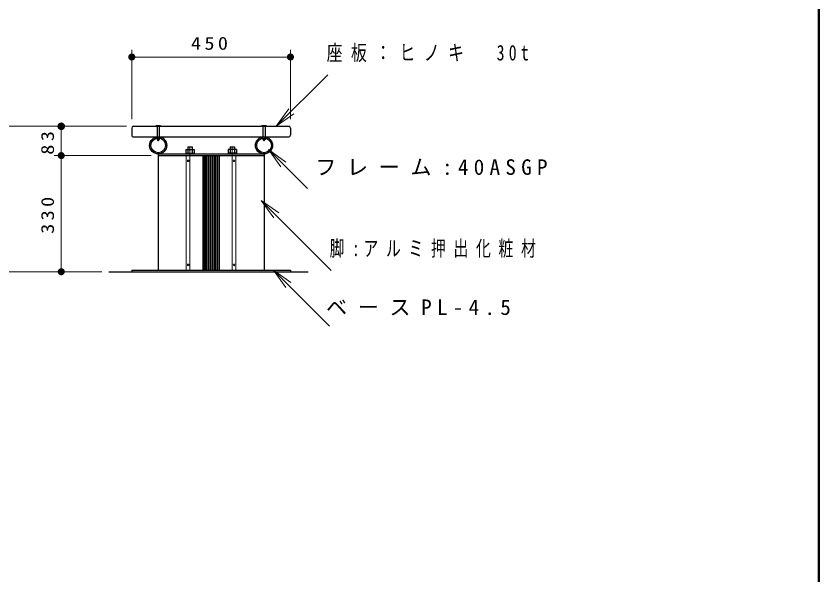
# Model space of a CAD drawing. Units: millimetres on the paper, scale 1:20. Extents: x -365 to 12, y -40 to 257.
# Drawn here: x -113.8 to 0, y 39.4 to 118.6 of the extents above; entities that cross this region are included whole.
import ezdxf

# ---------------------------------------------------------------- set-up
doc = ezdxf.new("R2010")
doc.units = ezdxf.units.MM
doc.linetypes.add('USER2', pattern=[6, 3, -1, 1, -1])
doc.layers.add('LY_1', color=7, linetype='Continuous', lineweight=25)
doc.layers.add('LY_2', color=7, linetype='Continuous', lineweight=13)
doc.styles.add('ＭＳ ゴシック', font='')
doc.styles.get('ＭＳ ゴシック').set_extended_font_data('MS Gothic')

# ---------------------------------------------------------------- blocks, each defined once
blk = doc.blocks.new('open_arrow')
at = {"color": 0, "linetype": 'Continuous', "lineweight": -2}
blk.add_lwpolyline([(7.5, 1.25), (0, 0), (7.5, -1.25)], dxfattribs=at)
blk = doc.blocks.new('filled_dot')
at = {"color": 0, "linetype": 'Continuous', "lineweight": -2, "const_width": 1.25}
blk.add_lwpolyline([(-0.625, 0, 1), (0.625, 0, 1)], format="xyb", close=True, dxfattribs=at)

msp = doc.modelspace()

# ---------------------------------------------------------------- linework, layer by layer
at = {"layer": 'LY_1', "lineweight": 13}
for p, q in [((-97.425, 103.994), (-97.425, 113.817)), ((-97.425, 112.817), (-74.925, 112.817)), ((-74.925, 103.994), (-74.925, 113.817)), ((-76.94, 102.994), (-69.623, 110.311)), ((-98.175, 102.994), (-118.425, 102.994)), ((-107.425, 98.839), (-107.425, 102.994)), ((-78.043, 99.694), (-72.504, 94.156)), ((-94.675, 98.839), (-108.425, 98.839)), ((-107.425, 82.364), (-107.425, 98.839)), ((-89.725, 98.839), (-89.725, 82.589)), ((-89.175, 98.839), (-89.175, 82.589)), ((-87.363, 98.839), (-87.363, 82.589)), ((-87.188, 98.839), (-87.188, 82.589)), ((-87.088, 98.839), (-87.088, 82.589)), ((-86.913, 98.839), (-86.913, 82.589)), ((-86.813, 98.839), (-86.813, 82.589)), ((-86.638, 98.839), (-86.638, 82.589)), ((-86.538, 98.839), (-86.538, 82.589)), ((-86.363, 98.839), (-86.363, 82.589)), ((-86.263, 98.839), (-86.263, 82.589)), ((-86.088, 98.839), (-86.088, 82.589)), ((-85.988, 98.839), (-85.988, 82.589)), ((-85.813, 98.839), (-85.813, 82.589)), ((-85.713, 98.839), (-85.713, 82.589)), ((-85.538, 98.839), (-85.538, 82.589)), ((-85.438, 98.839), (-85.438, 82.589)), ((-85.263, 98.839), (-85.263, 82.589)), ((-85.163, 98.839), (-85.163, 82.589)), ((-84.988, 98.839), (-84.988, 82.589)), ((-83.175, 98.839), (-83.175, 82.589)), ((-82.675, 98.839), (-82.675, 82.589)), ((-79.061, 92.469), (-69.15, 82.558)), ((-101.683, 82.364), (-118.425, 82.364)), ((-101.683, 82.364), (-108.425, 82.364)), ((-77.333, 82.589), (-69.39, 74.646))]:
    msp.add_line(p, q, dxfattribs=at)
at = {"layer": 'LY_1'}
for p, q in [((-97.425, 102.744), (-97.425, 101.744)), ((-97.175, 102.994), (-75.175, 102.994)), ((-94, 103.044), (-93.925, 103.094)), ((-94, 103.044), (-93.35, 103.044)), ((-94, 103.044), (-94, 102.994)), ((-93.925, 103.094), (-93.425, 103.094)), ((-93.825, 102.994), (-93.825, 101.106)), ((-93.525, 102.994), (-93.525, 101.106)), ((-93.425, 103.094), (-93.35, 103.044)), ((-93.35, 103.044), (-93.35, 102.994)), ((-79, 103.044), (-78.925, 103.094)), ((-79, 103.044), (-78.35, 103.044)), ((-79, 103.044), (-79, 102.994)), ((-78.925, 103.094), (-78.425, 103.094)), ((-78.825, 102.994), (-78.825, 101.106)), ((-78.525, 102.994), (-78.525, 101.106)), ((-78.425, 103.094), (-78.35, 103.044)), ((-78.35, 103.044), (-78.35, 102.994)), ((-74.925, 102.744), (-74.925, 101.744)), ((-97.175, 101.494), (-75.175, 101.494)), ((-93.825, 101.106), (-93.713, 100.994)), ((-93.825, 101.106), (-93.525, 101.106)), ((-93.713, 100.994), (-93.638, 100.994)), ((-93.638, 100.994), (-93.525, 101.106)), ((-78.825, 101.106), (-78.713, 100.994)), ((-78.825, 101.106), (-78.525, 101.106)), ((-78.713, 100.994), (-78.638, 100.994)), ((-78.638, 100.994), (-78.525, 101.106)), ((-93.675, 99.064), (-78.675, 99.064)), ((-93.675, 99.064), (-93.675, 82.589)), ((-89.775, 99.679), (-88.575, 99.679)), ((-89.775, 99.679), (-89.775, 99.064)), ((-89.775, 99.179), (-88.575, 99.179)), ((-89.475, 100.089), (-88.875, 100.089)), ((-89.475, 100.089), (-89.475, 99.179)), ((-88.875, 100.089), (-88.875, 99.179)), ((-88.575, 99.679), (-88.575, 99.064)), ((-82.575, 99.679), (-83.775, 99.679)), ((-83.775, 99.679), (-83.775, 99.064)), ((-82.575, 99.179), (-83.775, 99.179)), ((-83.475, 100.089), (-82.875, 100.089)), ((-83.475, 100.089), (-83.475, 99.179)), ((-82.875, 100.089), (-82.875, 99.179)), ((-82.575, 99.679), (-82.575, 99.064)), ((-78.675, 99.064), (-78.675, 82.589)), ((-93.675, 98.839), (-78.675, 98.839)), ((-100.683, 82.364), (-72.393, 82.364)), ((-97.425, 82.589), (-74.925, 82.589)), ((-97.425, 82.589), (-97.425, 82.364)), ((-74.925, 82.589), (-74.925, 82.364))]:
    msp.add_line(p, q, dxfattribs=at)
at = {"layer": 'LY_1', "linetype": 'USER2', "lineweight": 13}
for p, q in [((-89.175, 100.032), (-89.175, 98.839)), ((-83.175, 100.032), (-83.175, 98.839))]:
    msp.add_line(p, q, dxfattribs=at)
at = {"layer": 'LY_1'}
for centre, radius in [((-93.675, 100.279), 1.215), ((-93.675, 100.279), 1.04), ((-78.675, 100.279), 1.215), ((-78.675, 100.279), 1.04)]:
    msp.add_circle(centre, radius, dxfattribs=at)
at = {"layer": 'LY_1', "lineweight": 13}
for centre in [(-89.425, 98.089), (-82.925, 98.089), (-89.425, 83.339), (-82.925, 83.339)]:
    msp.add_circle(centre, 0.113, dxfattribs=at)
at = {"layer": 'LY_1'}
for centre, start, end in [((-97.175, 102.744), 90, 180), ((-75.175, 102.744), 0, 90), ((-97.175, 101.744), 179.99999, 270), ((-75.175, 101.744), 270, 0)]:
    msp.add_arc(centre, 0.25, start, end, dxfattribs=at)
at = {"layer": 'LY_2', "lineweight": 50}
msp.add_line((0, 0), (0, 257), dxfattribs=at)

# ---------------------------------------------------------------- block references
at = {"layer": 'LY_1', "lineweight": 13, "xscale": 0.4, "yscale": 0.4}
msp.add_blockref('filled_dot', (-97.425, 112.817), dxfattribs=at)
at = {"layer": 'LY_1', "lineweight": 13}
for name, p, xscale, yscale, rotation in [('filled_dot', (-74.925, 112.817), 0.4, 0.4, 180), ('open_arrow', (-76.94, 102.994), 0.4, 0.4, 45), ('filled_dot', (-107.425, 102.994), 0.431, 0.431, 270), ('filled_dot', (-107.425, 98.839), 0.4, 0.4, 270), ('open_arrow', (-78.043, 99.694), 0.4, 0.4, 315), ('open_arrow', (-79.061, 92.469), 0.4, 0.4, 315), ('filled_dot', (-107.425, 82.364), 0.4, 0.4, 90), ('open_arrow', (-77.333, 82.589), 0.4, 0.4, 315)]:
    msp.add_blockref(name, p, dxfattribs=dict(at, xscale=xscale, yscale=yscale, rotation=rotation))

# ---------------------------------------------------------------- texts
at = {"layer": 'LY_1', "style": 'ＭＳ ゴシック'}
for s, insert, char_height, attachment_point in [('\\T1.33;\\W1.15;450', (-86.175, 113.817), 1.833, 8), ('\\T1.53;\\W0.75;座板：ヒノキ\u300030t', (-69.789, 113.311), 2.199, 4), ('\\T1.5;フレーム:40ASGP', (-71.431, 97.156), 2.199, 4), ('\\T1.52;\\W0.7;脚:アルミ押出化粧材', (-69.363, 85.558), 2.199, 4), ('\\T1.5;ベースPL-4.5', (-69.893, 77.296), 2.199, 4)]:
    msp.add_mtext(s, dxfattribs=dict(at, insert=insert, char_height=char_height, attachment_point=attachment_point))
at = {"layer": 'LY_1', "char_height": 1.833, "attachment_point": 8, "rotation": 90, "style": 'ＭＳ ゴシック'}
for s, insert in [('\\T1.34;\\W1.15;83', (-108.425, 100.879)), ('\\T1.33;\\W1.15;330', (-108.425, 90.601))]:
    msp.add_mtext(s, dxfattribs=dict(at, insert=insert))

doc.saveas('drawing.dxf')
